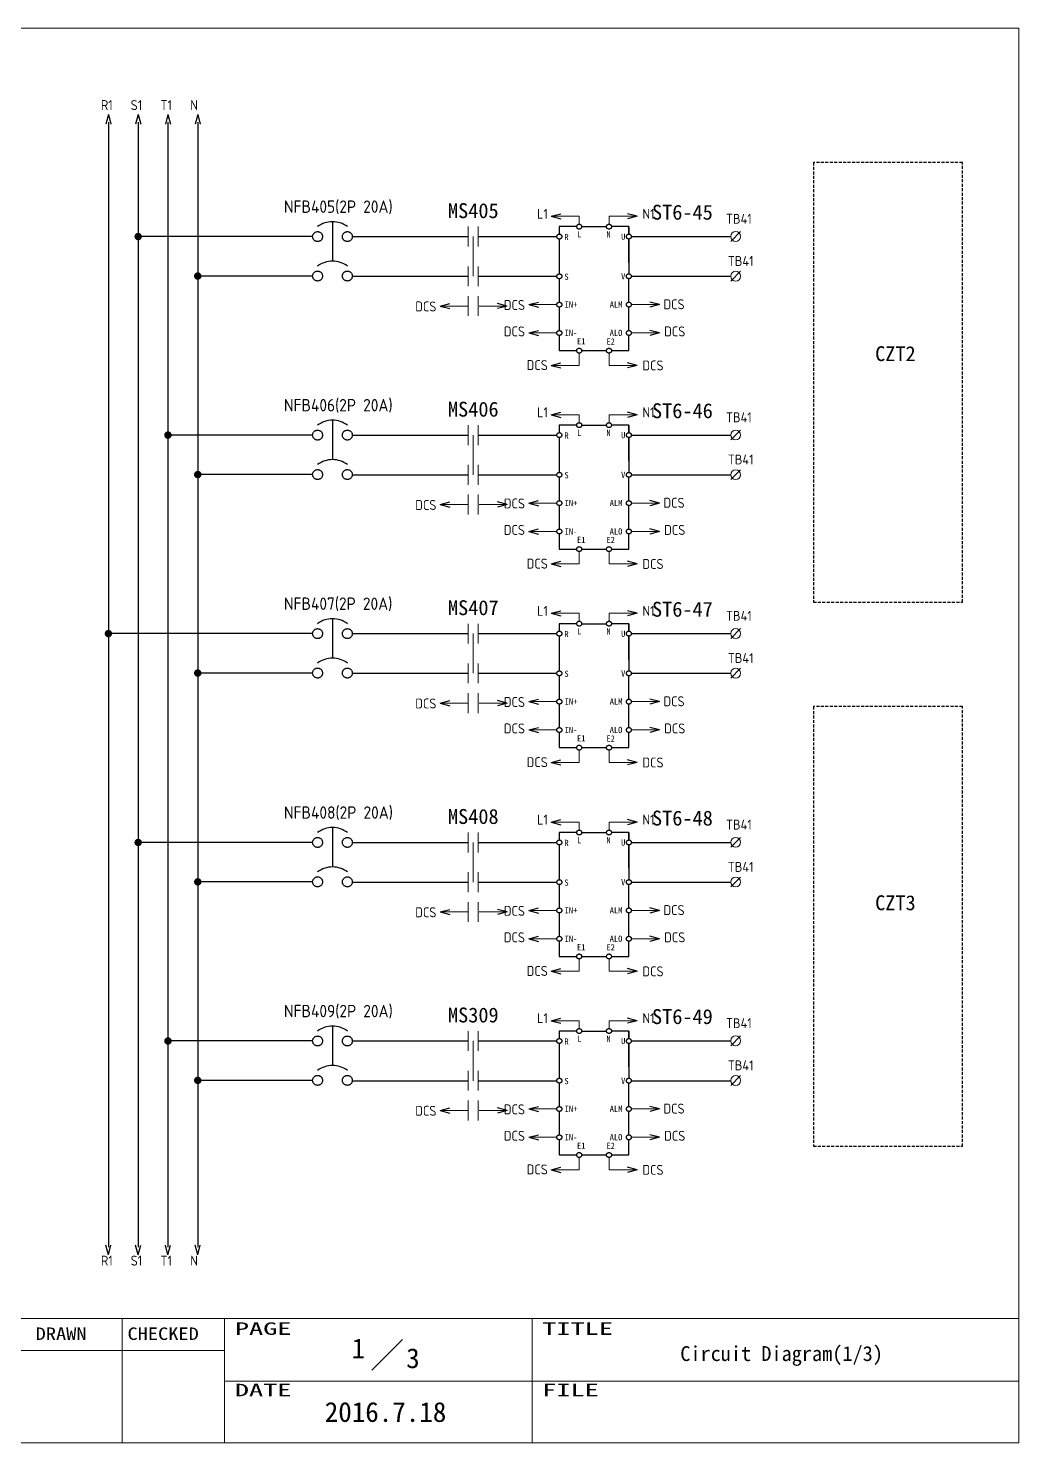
# Model space of a CAD drawing. Extents: x -319 to 2858, y -2689 to 285.
# Drawn here: x 34.5 to 234, y -1587.7 to -1302.7 of the extents above; entities that cross this region are included whole.
import ezdxf
from ezdxf.enums import TextEntityAlignment as Align

# ---------------------------------------------------------------- set-up
doc = ezdxf.new("R2010")
doc.units = 0
doc.header["$LTSCALE"] = 0.3
doc.header["$MEASUREMENT"] = 0
doc.linetypes.add('実線', pattern=[20001, 20000, -1])
doc.linetypes.add('破線', pattern=[3, 2, -1])
doc.layers.get('0').update_dxf_attribs({"linetype": '実線'})
for name, color, linetype, lineweight in [('01図枠', 5, 'CONTINUOUS', 9), ('02接続図', 7, 'CONTINUOUS', 5), ('10外形', 7, 'CONTINUOUS', 9)]:
    doc.layers.add(name, color=color, linetype=linetype, lineweight=lineweight)
for name, color, linetype in [('04部品記号', 3, 'CONTINUOUS'), ('05線番', 4, 'CONTINUOUS'), ('BLOCK', 7, 'CONTINUOUS'), ('図形１', 7, '実線'), ('虚线', 253, '破線')]:
    doc.layers.add(name, color=color, linetype=linetype)
doc.styles.add('電気標準', font='ISOCP.shx', dxfattribs={"height": 2.5, "bigfont": 'extfont.shx'})
doc.styles.add('ＭＳＰゴシック', font='')
doc.styles.get('ＭＳＰゴシック').set_extended_font_data('SimSun')

# ---------------------------------------------------------------- blocks, each defined once
blk = doc.blocks.new('矢印（右向）')
at = {"layer": 'BLOCK'}
for q in [(-1.93, 0.52), (-1.93, -0.52)]:
    blk.add_line((0, 0), q, dxfattribs=at)

msp = doc.modelspace()

# ---------------------------------------------------------------- linework, layer by layer
for p, q in [((95.76, -1341.64), (95.76, -1349.59)), ((91.76, -1344.64), (56.62, -1344.64)), ((99.76, -1344.64), (123.11, -1344.64)), ((125.11, -1344.64), (140.95, -1344.64)), ((144.95, -1342.64), (141.45, -1342.64)), ((141.45, -1342.64), (141.45, -1344.14)), ((141.45, -1345.14), (141.45, -1352.14)), ((145.95, -1342.64), (150.96, -1342.64)), ((155.46, -1342.64), (151.96, -1342.64)), ((155.46, -1344.14), (155.46, -1342.64)), ((155.46, -1342.64), (155.46, -1344.14)), ((155.46, -1349.85), (155.46, -1345.14)), ((155.46, -1345.14), (155.46, -1352.14)), ((155.96, -1344.64), (157.96, -1344.64)), ((155.96, -1344.64), (175.96, -1344.64)), ((91.76, -1352.59), (68.62, -1352.59)), ((91.76, -1352.59), (68.62, -1352.59)), ((99.76, -1352.64), (123.11, -1352.64)), ((125.11, -1352.64), (140.95, -1352.64)), ((141.45, -1353.14), (141.45, -1357.85)), ((155.46, -1357.85), (155.46, -1353.14)), ((155.96, -1352.64), (175.96, -1352.64)), ((141.45, -1358.85), (141.45, -1363.56)), ((155.46, -1363.56), (155.46, -1358.85)), ((141.45, -1364.56), (141.45, -1367.62)), ((155.46, -1367.62), (155.46, -1364.56)), ((141.45, -1367.62), (144.95, -1367.62)), ((145.95, -1367.62), (150.96, -1367.62)), ((151.96, -1367.62), (155.46, -1367.62)), ((95.76, -1381.64), (95.76, -1389.59)), ((91.76, -1384.64), (62.62, -1384.64)), ((99.76, -1384.64), (123.11, -1384.64)), ((125.11, -1384.64), (140.95, -1384.64)), ((144.95, -1382.64), (141.45, -1382.64)), ((141.45, -1382.64), (141.45, -1384.14)), ((145.95, -1382.64), (150.96, -1382.64)), ((155.46, -1382.64), (151.96, -1382.64)), ((155.46, -1384.14), (155.46, -1382.64)), ((155.46, -1382.64), (155.46, -1384.14)), ((155.96, -1384.64), (157.96, -1384.64)), ((155.96, -1384.64), (175.96, -1384.64)), ((141.45, -1385.14), (141.45, -1392.14)), ((155.46, -1389.85), (155.46, -1385.14)), ((155.46, -1385.14), (155.46, -1392.14)), ((91.76, -1392.59), (68.62, -1392.59)), ((99.76, -1392.64), (123.11, -1392.64)), ((125.11, -1392.64), (140.95, -1392.64)), ((141.45, -1393.14), (141.45, -1397.85)), ((155.46, -1397.85), (155.46, -1393.14)), ((155.96, -1392.64), (175.96, -1392.64)), ((141.45, -1398.85), (141.45, -1403.56)), ((155.46, -1403.56), (155.46, -1398.85)), ((141.45, -1404.56), (141.45, -1407.62)), ((155.46, -1407.62), (155.46, -1404.56)), ((141.45, -1407.62), (144.95, -1407.62)), ((145.95, -1407.62), (150.96, -1407.62)), ((151.96, -1407.62), (155.46, -1407.62)), ((95.76, -1421.64), (95.76, -1429.59)), ((91.76, -1424.64), (50.62, -1424.64)), ((99.76, -1424.64), (123.11, -1424.64)), ((125.11, -1424.64), (140.95, -1424.64)), ((144.95, -1422.64), (141.45, -1422.64)), ((141.45, -1422.64), (141.45, -1424.14)), ((145.95, -1422.64), (150.96, -1422.64)), ((155.46, -1422.64), (151.96, -1422.64)), ((155.46, -1424.14), (155.46, -1422.64)), ((155.46, -1422.64), (155.46, -1424.14)), ((155.96, -1424.64), (157.96, -1424.64)), ((155.96, -1424.64), (175.96, -1424.64)), ((141.45, -1425.14), (141.45, -1432.14)), ((155.46, -1429.85), (155.46, -1425.14)), ((155.46, -1425.14), (155.46, -1432.14)), ((91.76, -1432.59), (68.62, -1432.59)), ((99.76, -1432.64), (123.11, -1432.64)), ((125.11, -1432.64), (140.95, -1432.64)), ((141.45, -1433.14), (141.45, -1437.85)), ((155.46, -1437.85), (155.46, -1433.14)), ((155.96, -1432.64), (175.96, -1432.64)), ((141.45, -1438.85), (141.45, -1443.56)), ((155.46, -1443.56), (155.46, -1438.85)), ((141.45, -1444.56), (141.45, -1447.62)), ((155.46, -1447.62), (155.46, -1444.56)), ((141.45, -1447.62), (144.95, -1447.62)), ((145.95, -1447.62), (150.96, -1447.62)), ((151.96, -1447.62), (155.46, -1447.62)), ((95.76, -1463.72), (95.76, -1471.66)), ((144.95, -1464.72), (141.45, -1464.72)), ((141.45, -1464.72), (141.45, -1466.22)), ((145.95, -1464.72), (150.96, -1464.72)), ((155.46, -1464.72), (151.96, -1464.72)), ((155.46, -1466.22), (155.46, -1464.72)), ((155.46, -1464.72), (155.46, -1466.22)), ((91.76, -1466.72), (56.62, -1466.72)), ((99.76, -1466.72), (123.11, -1466.72)), ((125.11, -1466.72), (140.95, -1466.72)), ((141.45, -1467.22), (141.45, -1474.22)), ((155.46, -1471.92), (155.46, -1467.22)), ((155.46, -1467.22), (155.46, -1474.22)), ((155.96, -1466.72), (157.96, -1466.72)), ((155.96, -1466.72), (175.96, -1466.72)), ((91.76, -1474.66), (68.62, -1474.66)), ((91.76, -1474.66), (68.62, -1474.66)), ((99.76, -1474.72), (123.11, -1474.72)), ((125.11, -1474.72), (140.95, -1474.72)), ((141.45, -1475.22), (141.45, -1479.92)), ((155.46, -1479.92), (155.46, -1475.22)), ((155.96, -1474.72), (175.96, -1474.72)), ((141.45, -1480.92), (141.45, -1485.63)), ((155.46, -1485.63), (155.46, -1480.92)), ((141.45, -1486.63), (141.45, -1489.69)), ((155.46, -1489.69), (155.46, -1486.63)), ((141.45, -1489.69), (144.95, -1489.69)), ((145.95, -1489.69), (150.96, -1489.69)), ((151.96, -1489.69), (155.46, -1489.69)), ((95.76, -1503.72), (95.76, -1511.66)), ((144.95, -1504.72), (141.45, -1504.72)), ((141.45, -1504.72), (141.45, -1506.22)), ((145.95, -1504.72), (150.96, -1504.72)), ((155.46, -1504.72), (151.96, -1504.72)), ((155.46, -1506.22), (155.46, -1504.72)), ((155.46, -1504.72), (155.46, -1506.22)), ((91.76, -1506.72), (62.62, -1506.72)), ((99.76, -1506.72), (123.11, -1506.72)), ((125.11, -1506.72), (140.95, -1506.72)), ((141.45, -1507.22), (141.45, -1514.22)), ((155.46, -1511.92), (155.46, -1507.22)), ((155.46, -1507.22), (155.46, -1514.22)), ((155.96, -1506.72), (157.96, -1506.72)), ((155.96, -1506.72), (175.96, -1506.72)), ((91.76, -1514.66), (68.62, -1514.66)), ((99.76, -1514.72), (123.11, -1514.72)), ((125.11, -1514.72), (140.95, -1514.72)), ((141.45, -1515.22), (141.45, -1519.92)), ((155.46, -1519.92), (155.46, -1515.22)), ((155.96, -1514.72), (175.96, -1514.72)), ((141.45, -1520.92), (141.45, -1525.63)), ((155.46, -1525.63), (155.46, -1520.92)), ((141.45, -1526.63), (141.45, -1529.69)), ((155.46, -1529.69), (155.46, -1526.63)), ((141.45, -1529.69), (144.95, -1529.69)), ((145.95, -1529.69), (150.96, -1529.69)), ((151.96, -1529.69), (155.46, -1529.69))]:
    msp.add_line(p, q)
for centre in [(145.45, -1342.64), (151.46, -1342.64), (141.45, -1344.64), (155.46, -1344.64), (141.45, -1352.64), (155.46, -1352.64), (141.45, -1358.35), (155.46, -1358.35), (141.45, -1364.06), (155.46, -1364.06), (145.45, -1367.62), (151.46, -1367.62), (145.45, -1382.64), (151.46, -1382.64), (141.45, -1384.64), (155.46, -1384.64), (141.45, -1392.64), (155.46, -1392.64), (141.45, -1398.35), (155.46, -1398.35), (141.45, -1404.06), (155.46, -1404.06), (145.45, -1407.62), (151.46, -1407.62), (145.45, -1422.64), (151.46, -1422.64), (141.45, -1424.64), (155.46, -1424.64), (141.45, -1432.64), (155.46, -1432.64), (141.45, -1438.35), (155.46, -1438.35), (141.45, -1444.06), (155.46, -1444.06), (145.45, -1447.62), (151.46, -1447.62), (145.45, -1464.72), (151.46, -1464.72), (141.45, -1466.72), (155.46, -1466.72), (141.45, -1474.72), (155.46, -1474.72), (141.45, -1480.42), (155.46, -1480.42), (141.45, -1486.13), (155.46, -1486.13), (145.45, -1489.69), (151.46, -1489.69), (145.45, -1504.72), (151.46, -1504.72), (141.45, -1506.72), (155.46, -1506.72), (141.45, -1514.72), (155.46, -1514.72), (141.45, -1520.42), (155.46, -1520.42), (141.45, -1526.13), (155.46, -1526.13), (145.45, -1529.69), (151.46, -1529.69)]:
    msp.add_circle(centre, 0.5)
at = {"layer": '01図枠', "linetype": 'Continuous', "lineweight": 5}
for p, q in [((-176.03, -1302.67), (233.97, -1302.67)), ((233.97, -1302.67), (233.97, -1587.67)), ((-176.03, -1562.67), (233.97, -1562.67)), ((53.4, -1587.67), (53.4, -1562.67)), ((74.04, -1562.67), (74.04, -1587.67)), ((135.95, -1587.67), (135.95, -1562.67)), ((109.89, -1566.86), (103.7, -1573.05)), ((32.76, -1569.1), (74.04, -1569.1)), ((74.04, -1575.29), (233.97, -1575.29)), ((233.97, -1587.67), (-176.03, -1587.67))]:
    msp.add_line(p, q, dxfattribs=at)
at = {"layer": '02接続図', "linetype": 'Continuous'}
for p, q in [((123.11, -1346.64), (123.11, -1342.64)), ((124.11, -1344.64), (124.11, -1352.64)), ((125.11, -1346.64), (125.11, -1342.64)), ((175.96, -1345.62), (177.96, -1343.62)), ((123.11, -1354.64), (123.11, -1350.64)), ((125.11, -1354.64), (125.11, -1350.64)), ((175.96, -1353.62), (177.96, -1351.62)), ((123.11, -1360.64), (123.11, -1356.64)), ((125.11, -1360.64), (125.11, -1356.64)), ((123.11, -1386.64), (123.11, -1382.64)), ((124.11, -1384.64), (124.11, -1392.64)), ((125.11, -1386.64), (125.11, -1382.64)), ((175.96, -1385.62), (177.96, -1383.62)), ((123.11, -1394.64), (123.11, -1390.64)), ((125.11, -1394.64), (125.11, -1390.64)), ((175.96, -1393.62), (177.96, -1391.62)), ((123.11, -1400.64), (123.11, -1396.64)), ((125.11, -1400.64), (125.11, -1396.64)), ((123.11, -1426.64), (123.11, -1422.64)), ((124.11, -1424.64), (124.11, -1432.64)), ((125.11, -1426.64), (125.11, -1422.64)), ((175.96, -1425.62), (177.96, -1423.62)), ((123.11, -1434.64), (123.11, -1430.64)), ((125.11, -1434.64), (125.11, -1430.64)), ((175.96, -1433.62), (177.96, -1431.62)), ((123.11, -1440.64), (123.11, -1436.64)), ((125.11, -1440.64), (125.11, -1436.64)), ((123.11, -1468.72), (123.11, -1464.72)), ((125.11, -1468.72), (125.11, -1464.72)), ((124.11, -1466.72), (124.11, -1474.72)), ((175.96, -1467.69), (177.96, -1465.69)), ((123.11, -1476.72), (123.11, -1472.72)), ((125.11, -1476.72), (125.11, -1472.72)), ((175.96, -1475.69), (177.96, -1473.69)), ((123.11, -1482.72), (123.11, -1478.72)), ((125.11, -1482.72), (125.11, -1478.72)), ((123.11, -1508.72), (123.11, -1504.72)), ((125.11, -1508.72), (125.11, -1504.72)), ((124.11, -1506.72), (124.11, -1514.72)), ((175.96, -1507.69), (177.96, -1505.69)), ((123.11, -1516.72), (123.11, -1512.72)), ((125.11, -1516.72), (125.11, -1512.72)), ((175.96, -1515.69), (177.96, -1513.69)), ((123.11, -1522.72), (123.11, -1518.72)), ((125.11, -1522.72), (125.11, -1518.72))]:
    msp.add_line(p, q, dxfattribs=at)
for centre in [(176.96, -1344.62), (176.96, -1352.62), (176.96, -1384.62), (176.96, -1392.62), (176.96, -1424.62), (176.96, -1432.62), (176.96, -1466.69), (176.96, -1474.69), (176.96, -1506.69), (176.96, -1514.69)]:
    msp.add_circle(centre, 1, dxfattribs=at)
at = {"layer": '10外形'}
for p, q in [((145.45, -1340.55), (139.8, -1340.55)), ((145.45, -1342.14), (145.45, -1340.55)), ((151.46, -1342.14), (151.46, -1340.55)), ((151.46, -1340.55), (157.11, -1340.55)), ((123.11, -1358.64), (117.47, -1358.64)), ((125.28, -1358.64), (130.93, -1358.64)), ((140.95, -1358.35), (135.3, -1358.35)), ((155.96, -1358.35), (161.61, -1358.35)), ((140.95, -1364.06), (135.3, -1364.06)), ((155.96, -1364.06), (161.61, -1364.06)), ((145.45, -1370.59), (139.8, -1370.59)), ((145.45, -1368.12), (145.45, -1370.59)), ((151.46, -1368.12), (151.46, -1370.59)), ((151.46, -1370.59), (157.11, -1370.59)), ((145.45, -1380.55), (139.8, -1380.55)), ((145.45, -1382.14), (145.45, -1380.55)), ((151.46, -1382.14), (151.46, -1380.55)), ((151.46, -1380.55), (157.11, -1380.55)), ((123.11, -1398.64), (117.47, -1398.64)), ((125.28, -1398.64), (130.93, -1398.64)), ((140.95, -1398.35), (135.3, -1398.35)), ((155.96, -1398.35), (161.61, -1398.35)), ((140.95, -1404.06), (135.3, -1404.06)), ((155.96, -1404.06), (161.61, -1404.06)), ((145.45, -1410.59), (139.8, -1410.59)), ((145.45, -1408.12), (145.45, -1410.59)), ((151.46, -1408.12), (151.46, -1410.59)), ((151.46, -1410.59), (157.11, -1410.59)), ((145.45, -1420.55), (139.8, -1420.55)), ((145.45, -1422.14), (145.45, -1420.55)), ((151.46, -1422.14), (151.46, -1420.55)), ((151.46, -1420.55), (157.11, -1420.55)), ((123.11, -1438.64), (117.47, -1438.64)), ((125.28, -1438.64), (130.93, -1438.64)), ((140.95, -1438.35), (135.3, -1438.35)), ((155.96, -1438.35), (161.61, -1438.35)), ((140.95, -1444.06), (135.3, -1444.06)), ((155.96, -1444.06), (161.61, -1444.06)), ((145.45, -1450.59), (139.8, -1450.59)), ((145.45, -1448.12), (145.45, -1450.59)), ((151.46, -1448.12), (151.46, -1450.59)), ((151.46, -1450.59), (157.11, -1450.59)), ((145.45, -1462.63), (139.8, -1462.63)), ((145.45, -1464.22), (145.45, -1462.63)), ((151.46, -1464.22), (151.46, -1462.63)), ((151.46, -1462.63), (157.11, -1462.63)), ((123.11, -1480.72), (117.47, -1480.72)), ((125.28, -1480.72), (130.93, -1480.72)), ((140.95, -1480.42), (135.3, -1480.42)), ((155.96, -1480.42), (161.61, -1480.42)), ((140.95, -1486.13), (135.3, -1486.13)), ((155.96, -1486.13), (161.61, -1486.13)), ((145.45, -1490.19), (145.45, -1492.67)), ((151.46, -1490.19), (151.46, -1492.67)), ((145.45, -1492.67), (139.8, -1492.67)), ((151.46, -1492.67), (157.11, -1492.67)), ((145.45, -1502.63), (139.8, -1502.63)), ((145.45, -1504.22), (145.45, -1502.63)), ((151.46, -1504.22), (151.46, -1502.63)), ((151.46, -1502.63), (157.11, -1502.63)), ((123.11, -1520.72), (117.47, -1520.72)), ((125.28, -1520.72), (130.93, -1520.72)), ((140.95, -1520.42), (135.3, -1520.42)), ((155.96, -1520.42), (161.61, -1520.42)), ((140.95, -1526.13), (135.3, -1526.13)), ((155.96, -1526.13), (161.61, -1526.13)), ((145.45, -1530.19), (145.45, -1532.67)), ((151.46, -1530.19), (151.46, -1532.67)), ((145.45, -1532.67), (139.8, -1532.67)), ((151.46, -1532.67), (157.11, -1532.67))]:
    msp.add_line(p, q, dxfattribs=at)
at = {"layer": '図形１', "color": 7}
for p, q in [((50.62, -1321.56), (50.62, -1403.39)), ((56.62, -1321.56), (56.62, -1403.39)), ((62.62, -1321.56), (62.62, -1403.39)), ((68.62, -1321.56), (68.62, -1548.28)), ((50.62, -1403.39), (50.62, -1548.28)), ((56.62, -1403.39), (56.62, -1548.28)), ((62.62, -1403.39), (62.62, -1548.28))]:
    msp.add_line(p, q, dxfattribs=at)
at = {"layer": '図形１', "const_width": 0.75}
for points in [[(56.25, -1344.64, 1), (57, -1344.64, 1)], [(68.25, -1352.59, 1), (69, -1352.59, 1)], [(68.25, -1352.59, 1), (69, -1352.59, 1)], [(62.25, -1384.64, 1), (63, -1384.64, 1)], [(68.25, -1392.59, 1), (69, -1392.59, 1)], [(50.25, -1424.64, 1), (51, -1424.64, 1)], [(68.25, -1432.59, 1), (69, -1432.59, 1)], [(56.25, -1466.72, 1), (57, -1466.72, 1)], [(68.25, -1474.66, 1), (69, -1474.66, 1)], [(68.25, -1474.66, 1), (69, -1474.66, 1)], [(62.25, -1506.72, 1), (63, -1506.72, 1)], [(68.25, -1514.66, 1), (69, -1514.66, 1)]]:
    msp.add_lwpolyline(points, format="xyb", close=True, dxfattribs=at)
at = {"layer": '図形１'}
for centre in [(92.76, -1344.64), (98.76, -1344.64), (92.76, -1352.59), (98.76, -1352.59), (92.76, -1384.64), (98.76, -1384.64), (92.76, -1392.59), (98.76, -1392.59), (92.76, -1424.64), (98.76, -1424.64), (92.76, -1432.59), (98.76, -1432.59), (92.76, -1466.72), (98.76, -1466.72), (92.76, -1474.66), (98.76, -1474.66), (92.76, -1506.72), (98.76, -1506.72), (92.76, -1514.66), (98.76, -1514.66)]:
    msp.add_circle(centre, 1, dxfattribs=at)
for centre in [(95.76, -1346.64), (95.76, -1354.59), (95.76, -1386.64), (95.76, -1394.59), (95.76, -1426.64), (95.76, -1434.59), (95.76, -1468.72), (95.76, -1476.66), (95.76, -1508.72), (95.76, -1516.66)]:
    msp.add_arc(centre, 5, 53.1301, 126.8699, dxfattribs=at)
at = {"layer": '虚线'}
for p, q in [((192.62, -1329.7), (192.62, -1418.3)), ((222.62, -1329.7), (192.62, -1329.7)), ((222.62, -1418.3), (222.62, -1329.7)), ((192.62, -1418.3), (222.62, -1418.3)), ((192.62, -1439.35), (192.62, -1527.95)), ((222.62, -1439.35), (192.62, -1439.35)), ((222.62, -1527.95), (222.62, -1439.35)), ((192.62, -1527.95), (222.62, -1527.95))]:
    msp.add_line(p, q, dxfattribs=at)

# ---------------------------------------------------------------- block references
at = {"layer": '図形１', "color": 7, "xscale": -1}
for p, rotation in [((50.62, -1320.06), 270), ((56.62, -1320.06), 270), ((62.62, -1320.06), 270), ((68.62, -1320.06), 270), ((157.11, -1340.55), 180), ((130.93, -1358.64), 180), ((161.61, -1358.35), 180), ((161.61, -1364.06), 180), ((157.11, -1370.59), 180), ((157.11, -1380.55), 180), ((130.93, -1398.64), 180), ((161.61, -1398.35), 180), ((161.61, -1404.06), 180), ((157.11, -1410.59), 180), ((157.11, -1420.55), 180), ((130.93, -1438.64), 180), ((161.61, -1438.35), 180), ((161.61, -1444.06), 180), ((157.11, -1450.59), 180), ((157.11, -1462.63), 180), ((130.93, -1480.72), 180), ((161.61, -1480.42), 180), ((161.61, -1486.13), 180), ((157.11, -1492.67), 180), ((157.11, -1502.63), 180), ((130.93, -1520.72), 180), ((161.61, -1520.42), 180), ((161.61, -1526.13), 180), ((157.11, -1532.67), 180)]:
    msp.add_blockref('矢印（右向）', p, dxfattribs=dict(at, rotation=rotation))
at = {"layer": '図形１', "color": 7}
for p, rotation in [((139.8, -1340.55), 180), ((117.47, -1358.64), 180), ((135.3, -1358.35), 180), ((135.3, -1364.06), 180), ((139.8, -1370.59), 180), ((139.8, -1380.55), 180), ((117.47, -1398.64), 180), ((135.3, -1398.35), 180), ((135.3, -1404.06), 180), ((139.8, -1410.59), 180), ((139.8, -1420.55), 180), ((117.47, -1438.64), 180), ((135.3, -1438.35), 180), ((135.3, -1444.06), 180), ((139.8, -1450.59), 180), ((139.8, -1462.63), 180), ((117.47, -1480.72), 180), ((135.3, -1480.42), 180), ((135.3, -1486.13), 180), ((139.8, -1492.67), 180), ((139.8, -1502.63), 180), ((117.47, -1520.72), 180), ((135.3, -1520.42), 180), ((135.3, -1526.13), 180), ((139.8, -1532.67), 180), ((50.62, -1549.78), 270), ((56.62, -1549.78), 270), ((62.62, -1549.78), 270), ((68.62, -1549.78), 270)]:
    msp.add_blockref('矢印（右向）', p, dxfattribs=dict(at, rotation=rotation))

# ---------------------------------------------------------------- texts
at = {"layer": '01図枠', "linetype": 'Continuous', "lineweight": 5, "style": 'ＭＳＰゴシック'}
for s, width, p in [('DRAWN', 1.2, (35.97, -1564.45)), ('CHECKED', 1.2, (54.47, -1564.45)), ('PAGE', 1.666667, (76.1, -1563.42)), ('TITLE', 1.666667, (138.01, -1563.42)), ('DATE', 1.666667, (76.1, -1575.8)), ('FILE', 1.666667, (138.01, -1575.8))]:
    msp.add_text(s, height=2.513, dxfattribs=dict(at, width=width)).set_placement(p, align=Align.TOP_LEFT)
at = {"layer": '02接続図', "style": 'ＭＳＰゴシック'}
for s, p in [('1', (100.97, -1568.67)), ('3', (111.97, -1570.67)), ('2016.7.18', (106.45, -1581.51))]:
    msp.add_text(s, height=4, dxfattribs=at).set_placement(p, align=Align.MIDDLE)
msp.add_text('Circuit Diagram(1/3)', height=3, dxfattribs=at).set_placement((165.81, -1569.71), align=Align.MIDDLE_LEFT)
at = {"layer": '04部品記号', "linetype": 'Continuous', "style": 'ＭＳＰゴシック'}
for s, p in [('MS405', (124.12, -1339.42)), ('ST6-45', (166.24, -1339.73)), ('CZT2', (209.14, -1368.23)), ('MS406', (124.12, -1379.42)), ('ST6-46', (166.24, -1379.73)), ('MS407', (124.12, -1419.42)), ('ST6-47', (166.24, -1419.73)), ('MS408', (124.12, -1461.49)), ('ST6-48', (166.24, -1461.81)), ('CZT3', (209.14, -1478.87)), ('MS309', (124.12, -1501.49)), ('ST6-49', (166.24, -1501.81))]:
    msp.add_text(s, height=3, dxfattribs=at).set_placement(p, align=Align.MIDDLE_CENTER)
at = {"layer": '05線番', "style": 'ＭＳＰゴシック'}
for s, p in [('R', (142.48, -1344.73)), ('L', (145.02, -1344.18)), ('N', (150.94, -1344.2)), ('U', (153.89, -1344.66)), ('S', (142.48, -1352.73)), ('V', (153.89, -1352.66)), ('IN+', (142.52, -1358.32)), ('ALM', (151.6, -1358.32)), ('IN-', (142.52, -1364.05)), ('E1', (145.02, -1365.74)), ('E2', (150.94, -1365.77)), ('ALO', (151.59, -1364.05)), ('R', (142.48, -1384.73)), ('L', (145.02, -1384.18)), ('N', (150.94, -1384.2)), ('U', (153.89, -1384.66)), ('S', (142.48, -1392.73)), ('V', (153.89, -1392.66)), ('IN+', (142.52, -1398.32)), ('ALM', (151.6, -1398.32)), ('IN-', (142.52, -1404.05)), ('ALO', (151.59, -1404.05)), ('E1', (145.02, -1405.74)), ('E2', (150.94, -1405.77)), ('R', (142.48, -1424.73)), ('L', (145.02, -1424.18)), ('N', (150.94, -1424.2)), ('U', (153.89, -1424.66)), ('S', (142.48, -1432.73)), ('V', (153.89, -1432.66)), ('IN+', (142.52, -1438.32)), ('ALM', (151.6, -1438.32)), ('IN-', (142.52, -1444.05)), ('ALO', (151.59, -1444.05)), ('E1', (145.02, -1445.74)), ('E2', (150.94, -1445.77)), ('R', (142.48, -1466.81)), ('L', (145.02, -1466.26)), ('N', (150.94, -1466.28)), ('U', (153.89, -1466.74)), ('S', (142.48, -1474.81)), ('V', (153.89, -1474.74)), ('IN+', (142.52, -1480.39)), ('ALM', (151.6, -1480.39)), ('IN-', (142.52, -1486.12)), ('E1', (145.02, -1487.82)), ('E2', (150.94, -1487.84)), ('ALO', (151.59, -1486.12)), ('R', (142.48, -1506.81)), ('L', (145.02, -1506.26)), ('N', (150.94, -1506.28)), ('U', (153.89, -1506.74)), ('S', (142.48, -1514.81)), ('V', (153.89, -1514.74)), ('IN+', (142.52, -1520.39)), ('ALM', (151.6, -1520.39)), ('IN-', (142.52, -1526.12)), ('E1', (145.02, -1527.82)), ('E2', (150.94, -1527.84)), ('ALO', (151.59, -1526.12))]:
    msp.add_text(s, height=1.25, dxfattribs=at).set_placement(p, align=Align.MIDDLE_LEFT)
at = {"layer": '図形１', "color": 7, "linetype": '実線', "style": '電気標準'}
for s, p in [('R1', (49.12, -1319.14)), ('S1', (55.12, -1319.14)), ('T1', (61.12, -1319.14)), ('N', (67.12, -1319.14)), ('L1', (136.96, -1341.05)), ('N1', (158.18, -1341.05)), ('TB41', (175.01, -1342.06)), ('TB41', (175.38, -1350.56)), ('DCS', (112.43, -1359.72)), ('DCS', (130.27, -1359.42)), ('DCS', (162.42, -1359.28)), ('DCS', (130.27, -1364.75)), ('DCS', (162.56, -1364.75)), ('DCS', (134.87, -1371.54)), ('DCS', (158.18, -1371.61)), ('L1', (136.96, -1381.05)), ('N1', (158.18, -1381.05)), ('TB41', (175.01, -1382.06)), ('TB41', (175.38, -1390.56)), ('DCS', (112.43, -1399.72)), ('DCS', (130.27, -1399.42)), ('DCS', (162.42, -1399.28)), ('DCS', (130.27, -1404.75)), ('DCS', (162.56, -1404.75)), ('DCS', (134.87, -1411.54)), ('DCS', (158.18, -1411.61)), ('L1', (136.96, -1421.05)), ('N1', (158.18, -1421.05)), ('TB41', (175.01, -1422.06)), ('TB41', (175.38, -1430.56)), ('DCS', (112.43, -1439.72)), ('DCS', (130.27, -1439.42)), ('DCS', (162.42, -1439.28)), ('DCS', (130.27, -1444.75)), ('DCS', (162.56, -1444.75)), ('DCS', (134.87, -1451.54)), ('DCS', (158.18, -1451.61)), ('L1', (136.96, -1463.12)), ('N1', (158.18, -1463.12)), ('TB41', (175.01, -1464.13)), ('TB41', (175.38, -1472.64)), ('DCS', (112.43, -1481.79)), ('DCS', (130.27, -1481.5)), ('DCS', (162.42, -1481.35)), ('DCS', (130.27, -1486.83)), ('DCS', (162.56, -1486.83)), ('DCS', (134.87, -1493.61)), ('DCS', (158.18, -1493.69)), ('L1', (136.96, -1503.12)), ('N1', (158.18, -1503.12)), ('TB41', (175.01, -1504.13)), ('TB41', (175.38, -1512.64)), ('DCS', (112.43, -1521.79)), ('DCS', (130.27, -1521.5)), ('DCS', (162.42, -1521.35)), ('DCS', (130.27, -1526.83)), ('DCS', (162.56, -1526.83)), ('DCS', (134.87, -1533.61)), ('DCS', (158.18, -1533.69)), ('R1', (49.12, -1551.98)), ('S1', (55.12, -1551.98)), ('T1', (61.12, -1551.98)), ('N', (67.12, -1551.98))]:
    msp.add_text(s, height=2, dxfattribs=at).set_placement(p)
at = {"layer": '図形１', "color": 4, "style": '電気標準'}
for s, p in [('NFB405(2P 20A)', (85.98, -1339.86)), ('NFB406(2P 20A)', (85.98, -1379.86)), ('NFB407(2P 20A)', (85.98, -1419.86)), ('NFB408(2P 20A)', (85.98, -1461.94)), ('NFB409(2P 20A)', (85.98, -1501.94))]:
    msp.add_text(s, height=2.5, dxfattribs=at).set_placement(p)

doc.saveas('drawing.dxf')
